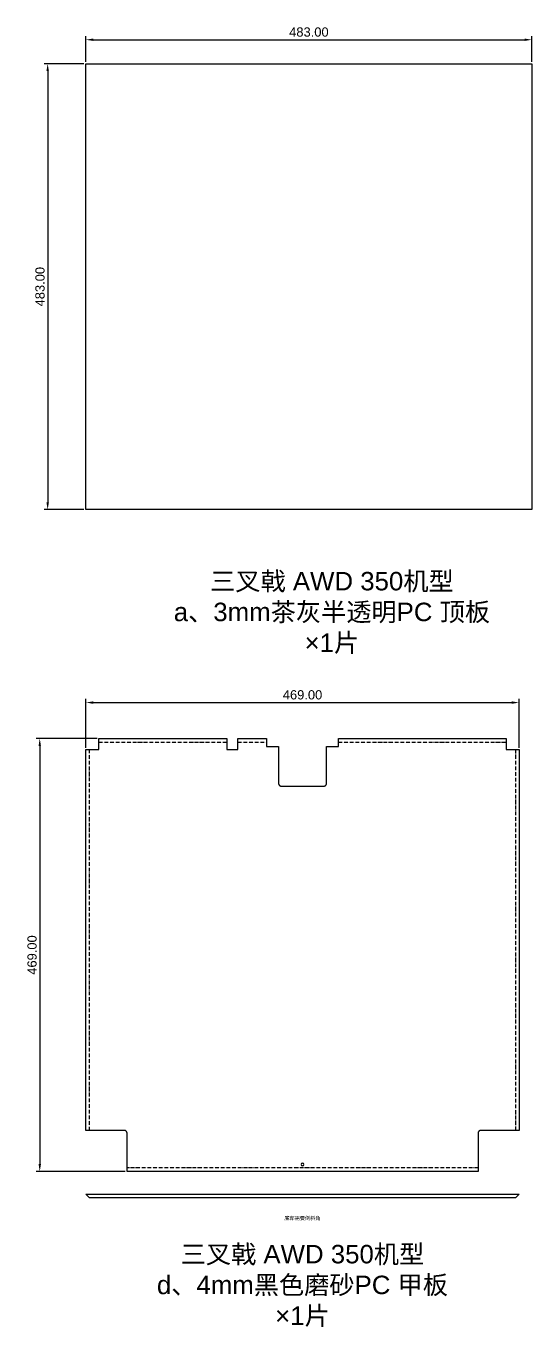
# Model space of a CAD drawing. Header units: millimetres. Extents: x 1343 to 3292, y -927 to 482.
# Drawn here: x 1343 to 1891, y -927 to 482 of the extents above; entities that cross this region are included whole.
import ezdxf

# ---------------------------------------------------------------- set-up
doc = ezdxf.new("R2010")
doc.units = ezdxf.units.MM
doc.header["$MEASUREMENT"] = 0
doc.linetypes.add('DashDot', pattern=[6, 4, -1, 0, -1])
doc.layers.add('二、面板部分$1.PC 面板部分', color=7, linetype='Continuous')
doc.styles.add('Arial Regular', font='')
doc.styles.get('Arial Regular').set_extended_font_data('Arial')
doc.dimstyles.new('默认值', dxfattribs={"dimscale": 4, "dimtxt": 2.5, "dimasz": 2, "dimexe": 1, "dimexo": 0.5, "dimgap": 0.8, "dimtad": 1, "dimtoh": 1, "dimzin": 1, "dimdsep": 46, "dimtxsty": 'Arial Regular', "dimcen": 0.5, "dimadec": 1, "dimazin": 1, "dimtfac": 1, "dimtdec": 4, "dimtix": 1, "dimtofl": 0, "dimtmove": 1, "dimatfit": 3, "dimfxl": 1, "dimtolj": 1, "dimtzin": 1, "dimarcsym": 0})

# ---------------------------------------------------------------- blocks, each defined once
blk = doc.blocks.new('*D1')
at = {"layer": 'Defpoints', "color": 0}
for p in [(1891.2, 467.5), (1408.2, 441.5), (1891.2, 441.5)]:
    blk.add_point(p, dxfattribs=at)
at = {"layer": '二、面板部分$1.PC 面板部分', "color": 0, "lineweight": -2}
for p, q in [((1408.2, 443.5), (1408.2, 471.5)), ((1416.2, 467.5), (1883.2, 467.5)), ((1891.2, 443.5), (1891.2, 471.5))]:
    blk.add_line(p, q, dxfattribs=at)
at = {"layer": '二、面板部分$1.PC 面板部分', "color": 0}
for points in [[(1416.2, 468.8), (1416.2, 466.2), (1408.2, 467.5)], [(1883.2, 466.2), (1883.2, 468.8), (1891.2, 467.5)]]:
    blk.add_solid(points, dxfattribs=at)
at = {"layer": '二、面板部分$1.PC 面板部分', "color": 0, "insert": (1649.7, 475.8), "char_height": 10, "attachment_point": 5, "style": 'Arial Regular'}
blk.add_mtext('\\A1;483.00', dxfattribs=at)
blk = doc.blocks.new('*D2')
at = {"layer": 'Defpoints', "color": 0}
for p in [(1408.2, 441.5), (1366.9, -41.5), (1408.2, -41.5)]:
    blk.add_point(p, dxfattribs=at)
at = {"layer": '二、面板部分$1.PC 面板部分', "color": 0, "lineweight": -2}
for p, q in [((1406.2, 441.5), (1362.9, 441.5)), ((1366.9, 433.5), (1366.9, -33.5)), ((1406.2, -41.5), (1362.9, -41.5))]:
    blk.add_line(p, q, dxfattribs=at)
at = {"layer": '二、面板部分$1.PC 面板部分', "color": 0}
for points in [[(1368.2, 433.5), (1365.5, 433.5), (1366.9, 441.5)], [(1365.5, -33.5), (1368.2, -33.5), (1366.9, -41.5)]]:
    blk.add_solid(points, dxfattribs=at)
at = {"layer": '二、面板部分$1.PC 面板部分', "color": 0, "insert": (1358.6, 200), "char_height": 10, "attachment_point": 5, "rotation": 90, "style": 'Arial Regular'}
blk.add_mtext('\\A1;483.00', dxfattribs=at)
blk = doc.blocks.new('*D7')
at = {"layer": 'Defpoints', "color": 0}
for p in [(1422.3, -289.5), (1358.3, -758.5), (1452.8, -758.5)]:
    blk.add_point(p, dxfattribs=at)
at = {"layer": '二、面板部分$1.PC 面板部分', "color": 0, "lineweight": -2}
for p, q in [((1420.3, -289.5), (1354.3, -289.5)), ((1358.3, -297.5), (1358.3, -750.5)), ((1450.8, -758.5), (1354.3, -758.5))]:
    blk.add_line(p, q, dxfattribs=at)
at = {"layer": '二、面板部分$1.PC 面板部分', "color": 0}
for points in [[(1359.6, -297.5), (1357, -297.5), (1358.3, -289.5)], [(1357, -750.5), (1359.6, -750.5), (1358.3, -758.5)]]:
    blk.add_solid(points, dxfattribs=at)
at = {"layer": '二、面板部分$1.PC 面板部分', "color": 0, "insert": (1350, -524), "char_height": 10, "attachment_point": 5, "rotation": 90, "style": 'Arial Regular'}
blk.add_mtext('\\A1;469.00', dxfattribs=at)
blk = doc.blocks.new('*D8')
at = {"layer": 'Defpoints', "color": 0}
for p in [(1877.3, -250.5), (1408.3, -301.5), (1877.3, -301.5)]:
    blk.add_point(p, dxfattribs=at)
at = {"layer": '二、面板部分$1.PC 面板部分', "color": 0, "lineweight": -2}
for p, q in [((1408.3, -299.5), (1408.3, -246.5)), ((1416.3, -250.5), (1869.3, -250.5)), ((1877.3, -299.5), (1877.3, -246.5))]:
    blk.add_line(p, q, dxfattribs=at)
at = {"layer": '二、面板部分$1.PC 面板部分', "color": 0}
for points in [[(1416.3, -249.2), (1416.3, -251.9), (1408.3, -250.5)], [(1869.3, -251.9), (1869.3, -249.2), (1877.3, -250.5)]]:
    blk.add_solid(points, dxfattribs=at)
at = {"layer": '二、面板部分$1.PC 面板部分', "color": 0, "insert": (1642.8, -242.2), "char_height": 10, "attachment_point": 5, "style": 'Arial Regular'}
blk.add_mtext('\\A1;469.00', dxfattribs=at)

msp = doc.modelspace()

# ---------------------------------------------------------------- linework, layer by layer
at = {"layer": '二、面板部分$1.PC 面板部分', "color": 7}
for p, q in [((1408.206, -41.5), (1408.206, 441.5)), ((1408.206, 441.5), (1891.206, 441.5)), ((1891.206, 441.5), (1891.206, -41.5)), ((1891.206, -41.5), (1408.206, -41.5)), ((1422.311, -301.535), (1422.311, -289.535)), ((1422.311, -289.535), (1560.811, -289.535)), ((1560.811, -289.535), (1560.811, -301.535)), ((1572.811, -301.535), (1572.811, -289.535)), ((1572.811, -289.535), (1603.811, -289.535)), ((1603.811, -289.535), (1603.811, -298.035)), ((1681.811, -298.035), (1681.811, -289.535)), ((1681.811, -289.535), (1863.311, -289.535)), ((1863.311, -289.535), (1863.311, -301.535)), ((1408.311, -714.035), (1408.311, -301.535)), ((1408.311, -301.535), (1422.311, -301.535)), ((1560.811, -301.535), (1572.811, -301.535)), ((1603.811, -298.035), (1616.811, -298.035)), ((1616.811, -298.035), (1616.811, -338.035)), ((1668.811, -338.035), (1668.811, -298.035)), ((1668.811, -298.035), (1681.811, -298.035)), ((1863.311, -301.535), (1877.311, -301.535)), ((1877.311, -301.535), (1877.311, -714.035)), ((1616.811, -338.035), (1616.813, -338.137)), ((1616.813, -338.137), (1616.818, -338.24)), ((1668.804, -338.24), (1668.81, -338.137)), ((1668.81, -338.137), (1668.811, -338.035)), ((1616.818, -338.24), (1616.827, -338.342)), ((1616.827, -338.342), (1616.839, -338.443)), ((1616.839, -338.443), (1616.855, -338.545)), ((1616.855, -338.545), (1616.874, -338.645)), ((1616.874, -338.645), (1616.897, -338.745)), ((1616.897, -338.745), (1616.923, -338.844)), ((1616.923, -338.844), (1616.952, -338.942)), ((1616.952, -338.942), (1616.985, -339.039)), ((1616.985, -339.039), (1617.02, -339.135)), ((1617.02, -339.135), (1617.06, -339.23)), ((1617.06, -339.23), (1617.102, -339.323)), ((1617.102, -339.323), (1617.148, -339.415)), ((1617.148, -339.415), (1617.196, -339.505)), ((1617.196, -339.505), (1617.248, -339.594)), ((1617.248, -339.594), (1617.303, -339.68)), ((1617.303, -339.68), (1617.36, -339.765)), ((1617.36, -339.765), (1617.421, -339.847)), ((1617.421, -339.847), (1617.484, -339.928)), ((1617.484, -339.928), (1617.55, -340.006)), ((1617.55, -340.006), (1617.619, -340.082)), ((1617.619, -340.082), (1617.69, -340.156)), ((1617.69, -340.156), (1617.764, -340.227)), ((1617.764, -340.227), (1617.84, -340.296)), ((1617.84, -340.296), (1617.918, -340.362)), ((1617.918, -340.362), (1617.999, -340.425)), ((1617.999, -340.425), (1618.081, -340.486)), ((1618.081, -340.486), (1618.166, -340.543)), ((1618.166, -340.543), (1618.253, -340.598)), ((1618.253, -340.598), (1618.341, -340.65)), ((1618.341, -340.65), (1618.431, -340.698)), ((1618.431, -340.698), (1618.523, -340.744)), ((1618.523, -340.744), (1618.616, -340.786)), ((1618.616, -340.786), (1618.711, -340.826)), ((1618.711, -340.826), (1618.807, -340.862)), ((1618.807, -340.862), (1618.904, -340.894)), ((1618.904, -340.894), (1619.002, -340.924)), ((1619.002, -340.924), (1619.101, -340.949)), ((1619.101, -340.949), (1619.201, -340.972)), ((1619.201, -340.972), (1619.302, -340.991)), ((1619.302, -340.991), (1619.403, -341.007)), ((1619.403, -341.007), (1619.505, -341.019)), ((1619.505, -341.019), (1619.607, -341.028)), ((1619.607, -341.028), (1619.709, -341.033)), ((1619.709, -341.033), (1619.811, -341.035)), ((1619.811, -341.035), (1665.811, -341.035)), ((1665.811, -341.035), (1665.914, -341.033)), ((1665.914, -341.033), (1666.016, -341.028)), ((1666.016, -341.028), (1666.118, -341.019)), ((1666.118, -341.019), (1666.22, -341.007)), ((1666.22, -341.007), (1666.321, -340.991)), ((1666.321, -340.991), (1666.422, -340.972)), ((1666.422, -340.972), (1666.522, -340.949)), ((1666.522, -340.949), (1666.621, -340.924)), ((1666.621, -340.924), (1666.719, -340.894)), ((1666.719, -340.894), (1666.816, -340.862)), ((1666.816, -340.862), (1666.912, -340.826)), ((1666.912, -340.826), (1667.007, -340.786)), ((1667.007, -340.786), (1667.1, -340.744)), ((1667.1, -340.744), (1667.191, -340.698)), ((1667.191, -340.698), (1667.282, -340.65)), ((1667.282, -340.65), (1667.37, -340.598)), ((1667.37, -340.598), (1667.457, -340.543)), ((1667.457, -340.543), (1667.541, -340.486)), ((1667.541, -340.486), (1667.624, -340.425)), ((1667.624, -340.425), (1667.705, -340.362)), ((1667.705, -340.362), (1667.783, -340.296)), ((1667.783, -340.296), (1667.859, -340.227)), ((1667.859, -340.227), (1667.933, -340.156)), ((1667.933, -340.156), (1668.004, -340.082)), ((1668.004, -340.082), (1668.072, -340.006)), ((1668.072, -340.006), (1668.138, -339.928)), ((1668.138, -339.928), (1668.202, -339.847)), ((1668.202, -339.847), (1668.262, -339.765)), ((1668.262, -339.765), (1668.32, -339.68)), ((1668.32, -339.68), (1668.375, -339.594)), ((1668.375, -339.594), (1668.426, -339.505)), ((1668.426, -339.505), (1668.475, -339.415)), ((1668.475, -339.415), (1668.521, -339.323)), ((1668.521, -339.323), (1668.563, -339.23)), ((1668.563, -339.23), (1668.602, -339.135)), ((1668.602, -339.135), (1668.638, -339.039)), ((1668.638, -339.039), (1668.671, -338.942)), ((1668.671, -338.942), (1668.7, -338.844)), ((1668.7, -338.844), (1668.726, -338.745)), ((1668.726, -338.745), (1668.749, -338.645)), ((1668.749, -338.645), (1668.768, -338.545)), ((1668.768, -338.545), (1668.783, -338.443)), ((1668.783, -338.443), (1668.796, -338.342)), ((1668.796, -338.342), (1668.804, -338.24)), ((1449.811, -714.035), (1408.311, -714.035)), ((1449.914, -714.037), (1449.811, -714.035)), ((1450.016, -714.042), (1449.914, -714.037)), ((1450.118, -714.051), (1450.016, -714.042)), ((1450.22, -714.063), (1450.118, -714.051)), ((1450.321, -714.078), (1450.22, -714.063)), ((1450.422, -714.098), (1450.321, -714.078)), ((1450.522, -714.12), (1450.422, -714.098)), ((1450.621, -714.146), (1450.522, -714.12)), ((1450.719, -714.175), (1450.621, -714.146)), ((1450.816, -714.208), (1450.719, -714.175)), ((1450.912, -714.244), (1450.816, -714.208)), ((1451.007, -714.283), (1450.912, -714.244)), ((1451.1, -714.326), (1451.007, -714.283)), ((1451.191, -714.371), (1451.1, -714.326)), ((1451.282, -714.42), (1451.191, -714.371)), ((1451.37, -714.472), (1451.282, -714.42)), ((1451.457, -714.526), (1451.37, -714.472)), ((1451.541, -714.584), (1451.457, -714.526)), ((1451.624, -714.644), (1451.541, -714.584)), ((1451.705, -714.708), (1451.624, -714.644)), ((1451.783, -714.774), (1451.705, -714.708)), ((1451.859, -714.842), (1451.783, -714.774)), ((1451.933, -714.913), (1451.859, -714.842)), ((1452.004, -714.987), (1451.933, -714.913)), ((1452.072, -715.063), (1452.004, -714.987)), ((1452.138, -715.142), (1452.072, -715.063)), ((1452.202, -715.222), (1452.138, -715.142)), ((1452.262, -715.305), (1452.202, -715.222)), ((1452.32, -715.389), (1452.262, -715.305)), ((1452.375, -715.476), (1452.32, -715.389)), ((1452.426, -715.564), (1452.375, -715.476)), ((1452.475, -715.655), (1452.426, -715.564)), ((1452.521, -715.746), (1452.475, -715.655)), ((1452.563, -715.84), (1452.521, -715.746)), ((1452.602, -715.934), (1452.563, -715.84)), ((1452.638, -716.03), (1452.602, -715.934)), ((1452.671, -716.127), (1452.638, -716.03)), ((1452.7, -716.225), (1452.671, -716.127)), ((1452.726, -716.324), (1452.7, -716.225)), ((1452.749, -716.424), (1452.726, -716.324)), ((1452.768, -716.525), (1452.749, -716.424)), ((1452.783, -716.626), (1452.768, -716.525)), ((1452.796, -716.728), (1452.783, -716.626)), ((1452.804, -716.83), (1452.796, -716.728)), ((1452.81, -716.932), (1452.804, -716.83)), ((1452.811, -717.035), (1452.81, -716.932)), ((1452.811, -758.535), (1452.811, -717.035)), ((1832.813, -716.932), (1832.811, -717.035)), ((1832.811, -717.035), (1832.811, -758.535)), ((1832.818, -716.83), (1832.813, -716.932)), ((1832.827, -716.728), (1832.818, -716.83)), ((1832.839, -716.626), (1832.827, -716.728)), ((1832.855, -716.525), (1832.839, -716.626)), ((1832.874, -716.424), (1832.855, -716.525)), ((1832.897, -716.324), (1832.874, -716.424)), ((1832.923, -716.225), (1832.897, -716.324)), ((1832.952, -716.127), (1832.923, -716.225)), ((1832.985, -716.03), (1832.952, -716.127)), ((1833.02, -715.934), (1832.985, -716.03)), ((1833.06, -715.84), (1833.02, -715.934)), ((1833.102, -715.746), (1833.06, -715.84)), ((1833.148, -715.655), (1833.102, -715.746)), ((1833.196, -715.564), (1833.148, -715.655)), ((1833.248, -715.476), (1833.196, -715.564)), ((1833.303, -715.389), (1833.248, -715.476)), ((1833.36, -715.305), (1833.303, -715.389)), ((1833.421, -715.222), (1833.36, -715.305)), ((1833.484, -715.142), (1833.421, -715.222)), ((1833.55, -715.063), (1833.484, -715.142)), ((1833.619, -714.987), (1833.55, -715.063)), ((1833.69, -714.913), (1833.619, -714.987)), ((1833.764, -714.842), (1833.69, -714.913)), ((1833.84, -714.774), (1833.764, -714.842)), ((1833.918, -714.708), (1833.84, -714.774)), ((1833.999, -714.644), (1833.918, -714.708)), ((1834.081, -714.584), (1833.999, -714.644)), ((1834.166, -714.526), (1834.081, -714.584)), ((1834.253, -714.472), (1834.166, -714.526)), ((1834.341, -714.42), (1834.253, -714.472)), ((1834.431, -714.371), (1834.341, -714.42)), ((1834.523, -714.326), (1834.431, -714.371)), ((1834.616, -714.283), (1834.523, -714.326)), ((1834.711, -714.244), (1834.616, -714.283)), ((1834.807, -714.208), (1834.711, -714.244)), ((1834.904, -714.175), (1834.807, -714.208)), ((1835.002, -714.146), (1834.904, -714.175)), ((1835.101, -714.12), (1835.002, -714.146)), ((1835.201, -714.098), (1835.101, -714.12)), ((1835.302, -714.078), (1835.201, -714.098)), ((1835.403, -714.063), (1835.302, -714.078)), ((1835.505, -714.051), (1835.403, -714.063)), ((1835.607, -714.042), (1835.505, -714.051)), ((1835.709, -714.037), (1835.607, -714.042)), ((1835.811, -714.035), (1835.709, -714.037)), ((1877.311, -714.035), (1835.811, -714.035)), ((1832.811, -758.535), (1452.811, -758.535)), ((1408.311, -783.035), (1877.311, -783.035)), ((1412.311, -787.035), (1408.311, -783.035)), ((1873.311, -787.035), (1412.311, -787.035)), ((1877.311, -783.035), (1873.311, -787.035))]:
    msp.add_line(p, q, dxfattribs=at)
at = {"layer": '二、面板部分$1.PC 面板部分', "color": 7, "linetype": 'DashDot'}
for p, q in [((1422.311, -293.535), (1560.811, -293.535)), ((1572.811, -293.535), (1603.811, -293.535)), ((1681.811, -293.535), (1863.311, -293.535)), ((1412.311, -714.035), (1412.311, -301.535)), ((1873.311, -301.535), (1873.311, -714.035)), ((1832.811, -754.535), (1452.811, -754.535))]:
    msp.add_line(p, q, dxfattribs=at)
at = {"layer": '二、面板部分$1.PC 面板部分', "color": 5, "extrusion": (0, 0, -1)}
msp.add_circle((-1642.811, -751.035), 1.5, dxfattribs=at)

# ---------------------------------------------------------------- texts
at = {"layer": '二、面板部分$1.PC 面板部分', "color": 7, "insert": (1674.597, -109), "char_height": 20, "width": 729.78261, "attachment_point": 2, "style": 'Arial Regular'}
msp.add_mtext('{\\fArial;三}{\\fArial;叉}{\\fArial;戟 AWD 350}{\\fArial;机}{\\fArial;型}\\P{\\fArial;a}{\\fArial;、3mm}{\\fArial;茶}{\\fArial;灰}{\\fArial;半}{\\fArial;透}{\\fArial;明PC }{\\fArial;顶}{\\fArial;板}\\P{\\fArial;×1}{\\fArial;片}\\P', dxfattribs=at)
at = {"layer": '二、面板部分$1.PC 面板部分', "color": 5, "attachment_point": 2, "style": 'Arial Regular'}
for s, insert, char_height, width in [('底部需要倒斜角', (1642.703, -807.035), 4, 84.73913), ('{\\fArial;三}{\\fArial;叉}{\\fArial;戟 AWD 350}{\\fArial;机}{\\fArial;型}\\P{\\fArial;d}{\\fArial;、4mm}{\\fArial;黑}{\\fArial;色}{\\fArial;磨}{\\fArial;砂PC }{\\fArial;甲}{\\fArial;板}\\P{\\fArial;×1}{\\fArial;片}\\P', (1642.703, -838.035), 20, 674.34783)]:
    msp.add_mtext(s, dxfattribs=dict(at, insert=insert, char_height=char_height, width=width))

# ---------------------------------------------------------------- dimensions: what is measured, and where the dimension line sits
at = {"layer": '二、面板部分$1.PC 面板部分', "color": 7}
for base, p1, p2, picture, middle in [((1891.206, 467.5), (1408.206, 441.5), (1891.206, 441.5), '*D1', (1649.706, 475.805)), ((1877.311, -250.535), (1408.311, -301.535), (1877.311, -301.535), '*D8', (1642.811, -242.23))]:
    dim = msp.add_linear_dim(base=base, p1=p1, p2=p2, dimstyle='默认值', override={"dimscale": 4, "dimtxt": 2.5, "dimasz": 2, "dimexe": 1, "dimexo": 0.5, "dimgap": 0.8, "dimtad": 1, "dimtih": 0, "dimdec": 2, "dimzin": 1, "dimtxsty": 'Arial Regular', "dimsah": 0, "dimcen": 0.5, "dimadec": 1, "dimazin": 1, "dimtix": 0, "dimtmove": 0, "dimtzin": 1}, dxfattribs=at)
    dim.commit()
    dim.dimension.update_dxf_attribs({"geometry": picture, "text_midpoint": middle})
for base, p1, p2, picture, middle in [((1366.861, -41.5), (1408.206, 441.5), (1408.206, -41.5), '*D2', (1358.556, 200)), ((1358.311, -758.535), (1422.311, -289.535), (1452.811, -758.535), '*D7', (1350.006, -524.035))]:
    dim = msp.add_linear_dim(base=base, p1=p1, p2=p2, angle=90, dimstyle='默认值', override={"dimscale": 4, "dimtxt": 2.5, "dimasz": 2, "dimexe": 1, "dimexo": 0.5, "dimgap": 0.8, "dimtad": 1, "dimtih": 0, "dimdec": 2, "dimzin": 1, "dimtxsty": 'Arial Regular', "dimsah": 0, "dimcen": 0.5, "dimadec": 1, "dimazin": 1, "dimtix": 0, "dimtmove": 0, "dimtzin": 1}, dxfattribs=at)
    dim.commit()
    dim.dimension.update_dxf_attribs({"geometry": picture, "text_midpoint": middle})

doc.saveas('drawing.dxf')
